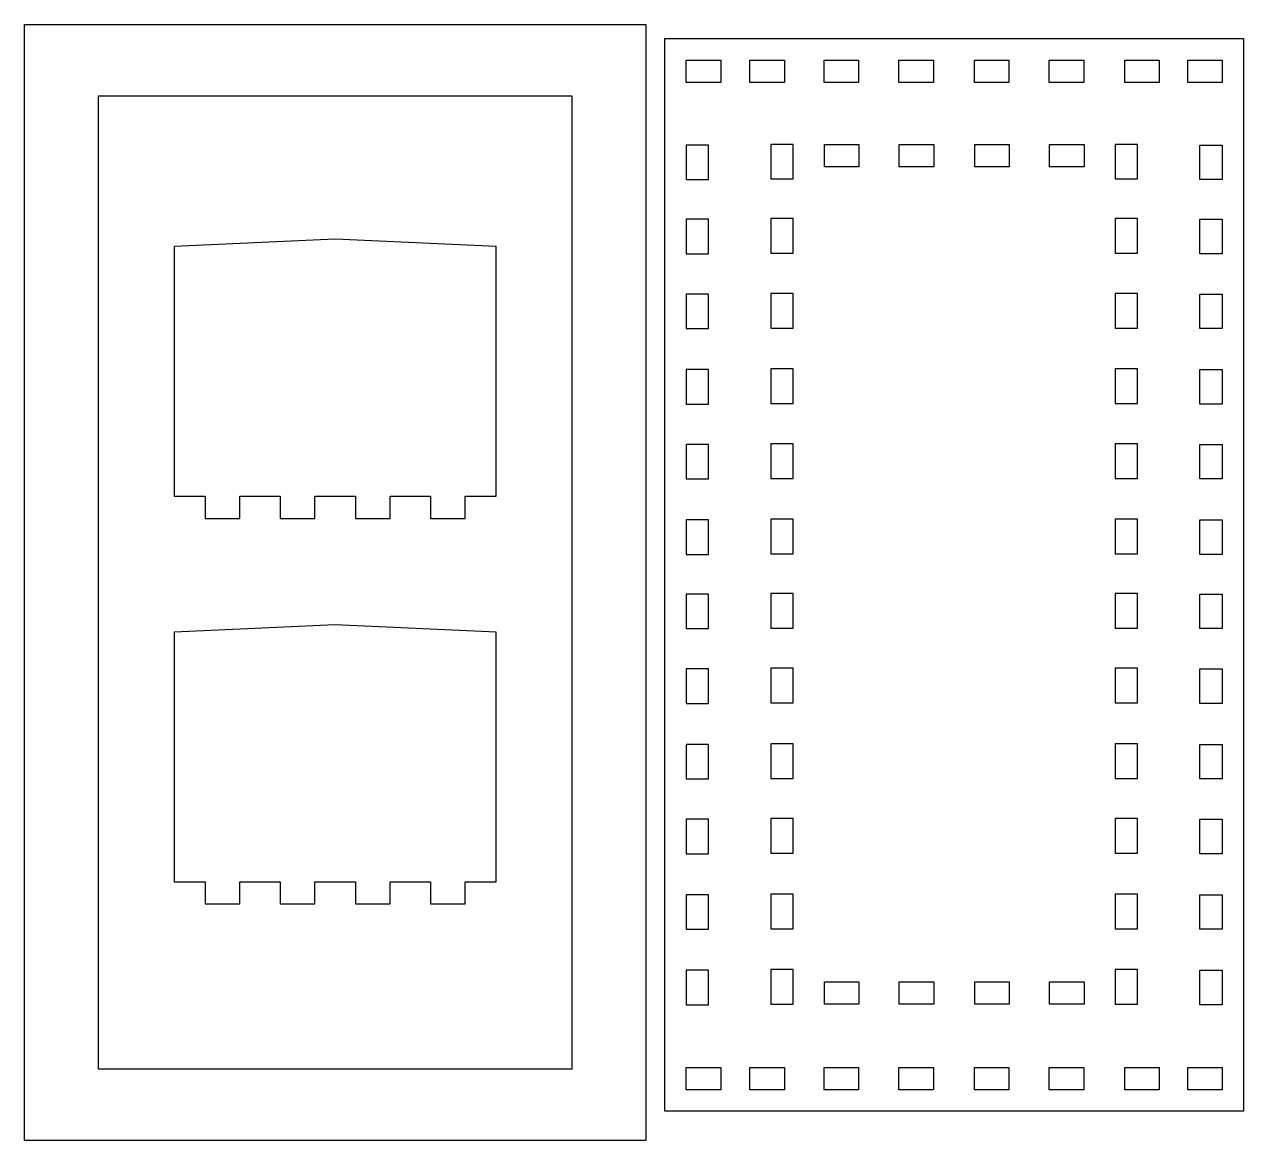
# Model space of a CAD drawing. Extents: x 2 to 447, y -166 to -2.
# Drawn here: x 276.6 to 447.5, y -158.5 to -2 of the extents above; entities that cross this region are included whole.
import ezdxf

# ---------------------------------------------------------------- set-up
doc = ezdxf.new("R2010")
doc.units = 0
doc.layers.add('CUT', color=7, linetype='CONTINUOUS')

msp = doc.modelspace()

# ---------------------------------------------------------------- linework, layer by layer
at = {"layer": 'CUT'}
for points in [[(363.7, -158.53), (276.56, -158.53), (276.56, -2), (363.7, -2), (363.7, -158.53)], [(447.48, -154.4), (366.35, -154.4), (366.35, -4), (447.48, -4), (447.48, -154.4)], [(374.19, -10.14), (369.35, -10.14), (369.35, -7), (374.19, -7), (374.19, -10.14)], [(383.1, -10.14), (378.25, -10.14), (378.25, -7), (383.1, -7), (383.1, -10.14)], [(393.51, -10.14), (388.66, -10.14), (388.66, -7), (393.51, -7), (393.51, -10.14)], [(404, -10.14), (399.16, -10.14), (399.16, -7), (404, -7), (404, -10.14)], [(414.58, -10.14), (409.74, -10.14), (409.74, -7), (414.58, -7), (414.58, -10.14)], [(425.08, -10.14), (420.23, -10.14), (420.23, -7), (425.08, -7), (425.08, -10.14)], [(435.66, -10.14), (430.82, -10.14), (430.82, -7), (435.66, -7), (435.66, -10.14)], [(444.48, -10.14), (439.64, -10.14), (439.64, -7), (444.48, -7), (444.48, -10.14)], [(353.29, -148.52), (286.97, -148.52), (286.97, -12.01), (353.29, -12.01), (353.29, -148.52)], [(372.48, -23.77), (372.48, -18.92), (369.35, -18.92), (369.35, -23.77), (372.48, -23.77)], [(384.35, -23.68), (384.35, -18.84), (381.21, -18.84), (381.21, -23.68), (384.35, -23.68)], [(393.55, -21.97), (388.71, -21.97), (388.71, -18.84), (393.55, -18.84), (393.55, -21.97)], [(404.05, -21.97), (399.2, -21.97), (399.2, -18.84), (404.05, -18.84), (404.05, -21.97)], [(414.63, -21.97), (409.78, -21.97), (409.78, -18.84), (414.63, -18.84), (414.63, -21.97)], [(425.12, -21.97), (420.28, -21.97), (420.28, -18.84), (425.12, -18.84), (425.12, -21.97)], [(432.62, -23.68), (432.62, -18.84), (429.48, -18.84), (429.48, -23.68), (432.62, -23.68)], [(441.35, -23.77), (441.35, -18.92), (444.48, -18.92), (444.48, -23.77), (441.35, -23.77)], [(372.48, -34.17), (372.48, -29.33), (369.35, -29.33), (369.35, -34.17), (372.48, -34.17)], [(384.35, -34.09), (384.35, -29.24), (381.21, -29.24), (381.21, -34.09), (384.35, -34.09)], [(432.62, -34.09), (432.62, -29.24), (429.48, -29.24), (429.48, -34.09), (432.62, -34.09)], [(441.35, -34.17), (441.35, -29.33), (444.48, -29.33), (444.48, -34.17), (441.35, -34.17)], [(342.7, -68.15), (342.7, -33.15), (320.13, -32.11), (297.56, -33.15), (297.56, -68.15), (301.92, -68.15), (301.92, -71.28), (306.77, -71.28), (306.77, -68.15), (312.41, -68.15), (312.41, -71.28), (317.26, -71.28), (317.26, -68.15), (323, -68.15), (323, -71.28), (327.84, -71.28), (327.84, -68.15), (333.49, -68.15), (333.49, -71.28), (338.34, -71.28), (338.34, -68.15), (342.7, -68.15)], [(372.48, -44.67), (372.48, -39.82), (369.35, -39.82), (369.35, -44.67), (372.48, -44.67)], [(384.35, -44.58), (384.35, -39.74), (381.21, -39.74), (381.21, -44.58), (384.35, -44.58)], [(432.62, -44.58), (432.62, -39.74), (429.48, -39.74), (429.48, -44.58), (432.62, -44.58)], [(441.35, -44.67), (441.35, -39.82), (444.48, -39.82), (444.48, -44.67), (441.35, -44.67)], [(372.48, -55.25), (372.48, -50.41), (369.35, -50.41), (369.35, -55.25), (372.48, -55.25)], [(384.35, -55.17), (384.35, -50.32), (381.21, -50.32), (381.21, -55.17), (384.35, -55.17)], [(432.62, -55.17), (432.62, -50.32), (429.48, -50.32), (429.48, -55.17), (432.62, -55.17)], [(441.35, -55.25), (441.35, -50.41), (444.48, -50.41), (444.48, -55.25), (441.35, -55.25)], [(372.48, -65.75), (372.48, -60.9), (369.35, -60.9), (369.35, -65.75), (372.48, -65.75)], [(384.35, -65.66), (384.35, -60.82), (381.21, -60.82), (381.21, -65.66), (384.35, -65.66)], [(432.62, -65.66), (432.62, -60.82), (429.48, -60.82), (429.48, -65.66), (432.62, -65.66)], [(441.35, -65.75), (441.35, -60.9), (444.48, -60.9), (444.48, -65.75), (441.35, -65.75)], [(372.48, -76.33), (372.48, -71.48), (369.35, -71.48), (369.35, -76.33), (372.48, -76.33)], [(384.35, -76.25), (384.35, -71.4), (381.21, -71.4), (381.21, -76.25), (384.35, -76.25)], [(432.62, -76.25), (432.62, -71.4), (429.48, -71.4), (429.48, -76.25), (432.62, -76.25)], [(441.35, -76.33), (441.35, -71.48), (444.48, -71.48), (444.48, -76.33), (441.35, -76.33)], [(372.48, -86.74), (372.48, -81.89), (369.35, -81.89), (369.35, -86.74), (372.48, -86.74)], [(384.35, -86.65), (384.35, -81.81), (381.21, -81.81), (381.21, -86.65), (384.35, -86.65)], [(432.62, -86.65), (432.62, -81.81), (429.48, -81.81), (429.48, -86.65), (432.62, -86.65)], [(441.35, -86.74), (441.35, -81.89), (444.48, -81.89), (444.48, -86.74), (441.35, -86.74)], [(342.7, -122.22), (342.7, -87.22), (320.13, -86.18), (297.56, -87.22), (297.56, -122.22), (301.92, -122.22), (301.92, -125.35), (306.77, -125.35), (306.77, -122.22), (312.41, -122.22), (312.41, -125.35), (317.26, -125.35), (317.26, -122.22), (323, -122.22), (323, -125.35), (327.84, -125.35), (327.84, -122.22), (333.49, -122.22), (333.49, -125.35), (338.34, -125.35), (338.34, -122.22), (342.7, -122.22)], [(372.48, -97.23), (372.48, -92.39), (369.35, -92.39), (369.35, -97.23), (372.48, -97.23)], [(384.35, -97.15), (384.35, -92.3), (381.21, -92.3), (381.21, -97.15), (384.35, -97.15)], [(432.62, -97.15), (432.62, -92.3), (429.48, -92.3), (429.48, -97.15), (432.62, -97.15)], [(441.35, -97.23), (441.35, -92.39), (444.48, -92.39), (444.48, -97.23), (441.35, -97.23)], [(372.48, -107.81), (372.48, -102.97), (369.35, -102.97), (369.35, -107.81), (372.48, -107.81)], [(384.35, -107.73), (384.35, -102.88), (381.21, -102.88), (381.21, -107.73), (384.35, -107.73)], [(432.62, -107.73), (432.62, -102.88), (429.48, -102.88), (429.48, -107.73), (432.62, -107.73)], [(441.35, -107.81), (441.35, -102.97), (444.48, -102.97), (444.48, -107.81), (441.35, -107.81)], [(372.48, -118.31), (372.48, -113.46), (369.35, -113.46), (369.35, -118.31), (372.48, -118.31)], [(384.35, -118.23), (384.35, -113.38), (381.21, -113.38), (381.21, -118.23), (384.35, -118.23)], [(432.62, -118.23), (432.62, -113.38), (429.48, -113.38), (429.48, -118.23), (432.62, -118.23)], [(441.35, -118.31), (441.35, -113.46), (444.48, -113.46), (444.48, -118.31), (441.35, -118.31)], [(372.48, -128.89), (372.48, -124.05), (369.35, -124.05), (369.35, -128.89), (372.48, -128.89)], [(384.35, -128.81), (384.35, -123.96), (381.21, -123.96), (381.21, -128.81), (384.35, -128.81)], [(432.62, -128.81), (432.62, -123.96), (429.48, -123.96), (429.48, -128.81), (432.62, -128.81)], [(441.35, -128.89), (441.35, -124.05), (444.48, -124.05), (444.48, -128.89), (441.35, -128.89)], [(372.48, -139.48), (372.48, -134.63), (369.35, -134.63), (369.35, -139.48), (372.48, -139.48)], [(384.35, -139.39), (384.35, -134.55), (381.21, -134.55), (381.21, -139.39), (384.35, -139.39)], [(432.62, -139.39), (432.62, -134.55), (429.48, -134.55), (429.48, -139.39), (432.62, -139.39)], [(441.35, -139.48), (441.35, -134.63), (444.48, -134.63), (444.48, -139.48), (441.35, -139.48)], [(393.55, -139.39), (388.71, -139.39), (388.71, -136.26), (393.55, -136.26), (393.55, -139.39)], [(404.05, -139.39), (399.2, -139.39), (399.2, -136.26), (404.05, -136.26), (404.05, -139.39)], [(414.63, -139.39), (409.78, -139.39), (409.78, -136.26), (414.63, -136.26), (414.63, -139.39)], [(425.12, -139.39), (420.28, -139.39), (420.28, -136.26), (425.12, -136.26), (425.12, -139.39)], [(374.19, -151.39), (369.35, -151.39), (369.35, -148.26), (374.19, -148.26), (374.19, -151.39)], [(383.1, -151.39), (378.25, -151.39), (378.25, -148.26), (383.1, -148.26), (383.1, -151.39)], [(393.51, -151.4), (388.66, -151.4), (388.66, -148.26), (393.51, -148.26), (393.51, -151.4)], [(404, -151.4), (399.16, -151.4), (399.16, -148.26), (404, -148.26), (404, -151.4)], [(414.58, -151.4), (409.74, -151.4), (409.74, -148.26), (414.58, -148.26), (414.58, -151.4)], [(425.08, -151.4), (420.23, -151.4), (420.23, -148.26), (425.08, -148.26), (425.08, -151.4)], [(435.66, -151.4), (430.82, -151.4), (430.82, -148.26), (435.66, -148.26), (435.66, -151.4)], [(444.48, -151.4), (439.64, -151.4), (439.64, -148.26), (444.48, -148.26), (444.48, -151.4)]]:
    msp.add_lwpolyline(points, dxfattribs=at)

doc.saveas('drawing.dxf')
